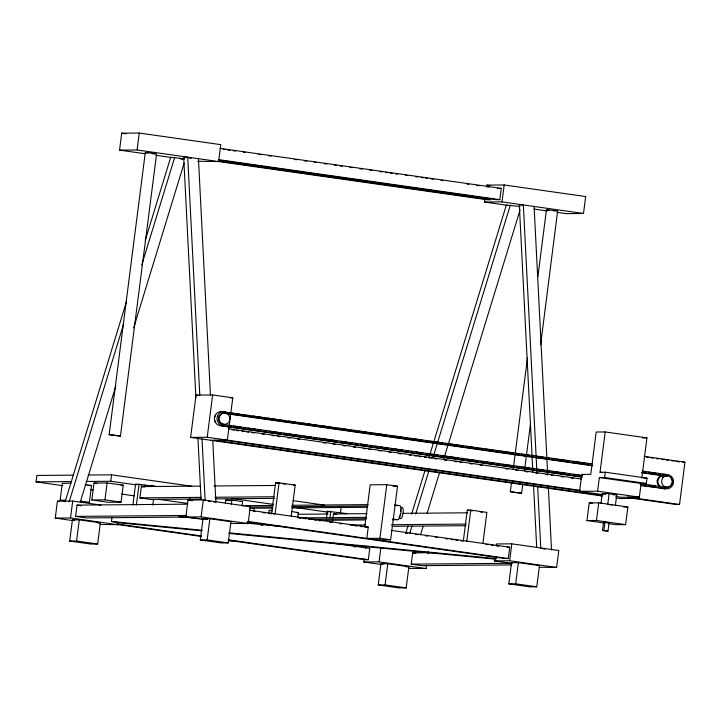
<?xml version="1.0" encoding="UTF-8"?>
<svg xmlns="http://www.w3.org/2000/svg" width="721" height="721" viewBox="0 0 721 721"><rect width="100%" height="100%" fill="white"/><g stroke="black" fill="none" stroke-linecap="round" stroke-linejoin="round"><path stroke-width="1.08" d="M62.799 485.693L36.05 481.88L36.87 475.454L73.659 475.139M72.74 520.58L55.256 518.093L57.428 501.167L72.713 501.041L101.12 505.088M65.503 500.987L60.14 500.221L62.303 483.295L71.037 483.223M55.256 518.093L70.541 517.966L72.713 501.041M144.876 153.717L119.542 150.121L121.714 133.196L139.27 133.043L220.761 144.642L218.598 161.567L197.734 161.243M69.703 541.056L72.415 519.904L79.274 519.841L100.372 522.842L97.659 544.004L90.801 544.058L69.703 541.056L76.57 541.002L97.659 544.004M188.19 517.056L86.331 517.912L75.588 516.389L77.03 505.106L187.857 504.168M76.57 541.002L79.274 519.841M80.617 502.483L89.35 502.411L91.513 485.485L85.069 484.566M91.846 499.959L94.009 483.034L107.114 482.926L123.228 485.215L121.056 502.14L107.952 502.249L91.846 499.959L104.951 499.851L121.056 502.14M119.542 150.121L137.107 149.968L139.27 133.043M109.159 434.619L145.3 152.537L151.239 153.059L156.574 154.006L120.443 436.088L109.159 434.619L120.443 436.088M104.951 499.851L107.114 482.926M86.214 481.457L110.737 481.258L111.557 474.824L191.795 486.242M100.057 524.473L117.532 524.654L117.82 522.392L111.44 521.49L111.962 517.381M132.889 505.079L135.584 484.025L155.186 486.287L149.544 486.008M136.386 505.051L139.081 483.998M200.997 498.986L150.653 499.41L139.91 497.878L141.361 486.594L200.654 486.098M152.78 505.124L153.483 499.59M602.224 495.976L190.623 437.413L196.04 395.099L212.641 394.955L232.775 397.821L230.936 412.232M203.322 519.481L185.838 516.993L188.01 500.068L203.295 499.941L250.286 506.629L248.114 523.554L230.648 523.374M189.497 500.239L189.767 498.13M190.623 437.413L207.215 437.268L212.641 394.955M185.838 516.993L201.132 516.867L203.295 499.941M200.294 539.957L202.998 518.805L209.865 518.741L230.954 521.743L228.251 542.904L221.383 542.958L200.294 539.957L207.152 539.903L228.251 542.904M207.152 539.903L209.865 518.741M230.648 414.449L227.358 440.134L210.757 440.279M225.358 503.411L225.781 500.122L231.892 500.077L242.635 501.6L242.076 505.944M231.333 504.412L231.892 500.077M268.789 513.532L269.194 510.36L272.475 510.333M271.592 513.875L275.566 482.845L279.054 482.818L295.168 485.107L291.194 516.137M279.054 482.818L275.08 513.848L273.331 513.857M297.728 517.831L298.413 512.541L291.969 511.622M326.451 517.948L327.298 511.306L346.909 513.568L343.412 513.595M329.948 517.921L330.795 511.27M332.426 522.139L332.687 520.084M332.949 518.038L333.481 513.929L367.043 513.649M340.447 512.847L341.132 507.485L338.906 507.169M381.256 564.48L363.772 561.992L364.177 558.82M365.538 548.239L365.808 546.121M368.251 527.105L366.809 538.389L379.913 538.272L390.656 539.804L397.514 486.206L386.78 484.674L370.179 484.818L364.763 527.132L368.251 527.105L249.304 510.18M228.71 540.362L364.844 559.73L368.341 559.694L369.783 548.411L333.264 543.219M379.913 538.272L386.78 484.674M363.772 561.992L379.057 561.866L380.823 548.113M378.228 584.956L380.931 563.795L387.799 563.741L408.888 566.742L406.175 587.894L399.317 587.957L378.228 584.956L385.086 584.893L406.175 587.894M385.086 584.893L387.799 563.741M511.522 564.913L421.965 565.67L411.222 564.137L412.673 552.854L436.178 552.656M408.582 568.364L426.048 568.545L426.453 565.372M427.95 553.737L428.22 551.619M507.575 205.323L484.449 202.033L484.854 198.861M218.463 160.152L496.318 199.681L499.806 199.654L501.257 188.37L220.067 148.364M484.449 202.033L502.005 201.889L504.177 184.964L585.668 196.554L583.505 213.479L565.949 213.632L557.135 212.38M482.908 543.418L486.882 512.388L470.777 510.089L467.28 510.126L463.306 541.156L461.079 540.84M466.793 541.12L470.777 510.089M511.847 563.38L494.363 560.893L494.651 558.631L496.273 558.622L496.535 556.567M496.309 545.662L496.526 543.967L511.811 543.832L558.802 550.52L556.639 567.445L539.164 567.265M522.752 484.233L521.616 493.155L515.677 492.632L510.333 491.686L511.477 482.764M513.19 469.389L515.046 454.888M515.335 452.662L527.475 357.886M537.902 276.494L546.473 209.595L557.63 210.992L540.606 344.863M247.745 521.968L504.817 558.55L508.314 558.523L509.756 547.239L391.224 530.368M494.363 560.893L509.648 560.758L511.811 543.832M508.81 583.857L511.522 562.695L518.381 562.641L539.479 565.643L536.766 586.795L529.908 586.858L508.81 583.857L515.668 583.794L536.766 586.795M524.464 470.858L530.467 424.029M515.668 583.794L518.381 562.641M602.684 494.624L579.612 491.343L581.784 474.418L590.778 474.337L596.195 432.023L605.198 431.951L646.944 437.89L641.789 478.194M604.225 523.004L586.966 520.544L589.219 502.916L598.745 502.834L627.874 506.98L625.621 524.609L616.095 524.69L608.542 523.617M579.612 491.343L597.61 491.19L599.358 477.545L604.595 477.5L646.349 483.44L647.025 478.149L605.27 472.21L600.034 472.246L605.198 431.951M586.966 520.544L596.483 520.472L598.745 502.834M600.972 503.366L602.206 493.723L609.11 493.66L616.761 494.75L615.392 505.466L617.14 505.457M604.595 477.5L605.27 472.21M602.495 530.476L603.549 522.292L604.928 522.283L609.038 522.869L607.992 531.044L602.495 530.476L607.992 531.044M603.883 530.467L604.928 522.283M607.74 504.385L609.11 493.66M615.869 496.499L621.367 497.283L639.356 497.13L641.104 483.485L646.349 483.44M616.004 497.932L620.24 498.535L633.48 498.427L676.172 504.502L679.533 504.475L684.95 462.161L644.168 456.357M65.097 501.897L126.463 301.639M145.263 240.273L170.67 157.376L184.369 158.71M69.135 501.861L123.57 324.216M141.713 265.004L174.707 157.34M80.202 502.312L115.838 386.041M133.646 327.902L184.125 163.171M405.689 533.504L407.996 525.96M411.628 514.118L425.156 469.984M429.112 457.06L506.304 205.124L520.012 206.467M409.726 533.468L412.033 525.933M415.656 514.091L428.86 471.02M432.816 458.105L510.342 205.088M420.46 534.991L423.101 526.384M427.057 513.46L439.594 472.552M443.559 459.628L520.093 209.847M398.983 517.525L399.461 516.633M557.748 211.064L556.846 211.073M510.333 491.686L521.616 493.155M195.878 397.478L183.684 157.259L187.721 157.232L199.798 395.198M181.413 158.899L184.432 158.872M504.177 184.964L486.621 185.108L489.92 185.576M497.76 188.397L501.257 188.37M230.567 397.839L232.775 397.821M581.982 477.185L221.176 425.796A7.12 6.777 89.5 0 1 214.416 417.792A7.12 6.777 89.5 0 1 222.843 411.79L591.95 463.873M222.041 424.363L582.523 475.436M221.176 425.796L582.379 476.842M642.447 437.926L646.944 437.89M682.706 462.179L684.95 462.161M88.151 475.022L111.557 474.824M641.005 485.593L665.898 488.739A7.12 6.777 89.5 0 0 673.513 482.646A7.12 6.777 89.5 0 0 667.7 474.634L662.851 474.346M36.05 481.88L71.721 481.583M643.88 478.176L647.025 478.149M87.151 485.521L91.513 485.485M121.038 485.233L123.228 485.215M293.42 485.125L295.168 485.107M214.074 485.981L275.602 485.467M393.089 486.242L397.514 486.206M663.455 487.351L666.078 487.333A5.696 5.417 89.5 0 0 672.17 482.457M139.91 497.878L201.447 497.364M214.867 497.247L274.16 496.751M612.823 494.786L616.761 494.75M60.14 500.221L65.593 500.176M215.543 498.86L274.827 498.364M600.097 495.669L602.72 495.651M242.707 505.682L272.935 505.43M291.969 505.268L368.098 504.628M395.18 505.61L399.659 505.574A7.12 2.163 -81.9 0 1 400.939 512.613A7.12 2.163 -81.9 0 1 397.848 519.679L392.251 519.724M249.214 507.043L272.718 506.845M291.753 506.692L367.89 506.052M272.944 508.053L250.547 508.242A5.696 1.73 -81.9 0 0 250.07 508.44M291.978 507.899L366.989 507.278M623.647 507.016L627.874 506.98M296.223 512.559L298.413 512.541M297.953 514.271L328.046 514.019M402.841 513.352L467.722 512.802M75.588 516.389L186.406 515.452M299.269 517.894L366.448 517.336M309.156 519.21L366.277 518.732M319.448 520.337L365.367 519.958M97.434 522.869L100.372 522.842M349.928 525.068L365.592 524.933M391.323 524.717L466.28 524.086M609.038 522.869L605.604 522.59M360.671 526.591L365.15 526.555M391.999 526.33L465.829 525.708M234.082 541.12L228.233 540.687M377.552 539.912L390.656 539.804M507.142 547.257L509.756 547.239M411.222 564.137L511.973 563.29M405.95 566.769L408.888 566.742M154.718 153.934L152.113 153.663M178.889 516.569L199.023 518.516M201.258 518.732L203.502 518.949M246.014 523.049L281.812 526.501M284.047 526.718L286.282 526.934M260.614 525.068L262.85 525.285M111.44 521.49L202.051 530.232M228.899 532.819L496.273 558.622M117 522.635L202.078 530.845M228.945 533.441L495.363 559.145M553.277 210.73L554.674 210.883M121.714 133.196L126.121 133.818M223.24 149.337L225.466 149.653M227.683 149.968L229.909 150.292M233.244 150.761L235.461 151.077M243.247 152.185L245.464 152.501M258.803 154.402L261.029 154.718M268.807 155.826L271.033 156.142M294.366 159.458L296.592 159.774M304.37 160.882L306.596 161.198M314.374 162.306L316.6 162.622M324.378 163.73L326.604 164.046M334.382 165.154L336.608 165.469M339.942 165.947L342.16 166.263M349.937 167.362L352.163 167.687M359.941 168.786L362.167 169.102M369.945 170.21L372.171 170.526M379.949 171.634L382.175 171.949M385.51 172.427L387.727 172.743M389.953 173.058L392.179 173.373M395.514 173.851L397.731 174.167M405.508 175.275L407.735 175.591M415.512 176.699L417.738 177.015M421.073 177.483L423.299 177.808M425.516 178.123L427.742 178.438M431.077 178.907L433.294 179.223M441.081 180.331L443.298 180.647M466.64 183.972L468.866 184.288M476.644 185.396L478.87 185.712M486.648 186.82L488.865 187.136M218.616 159.647L499.806 199.654M218.337 160.99L490.64 199.726L487.144 199.762L137.107 149.968M502.005 201.889L583.505 213.479M183.684 157.259L185.829 157.566M189.055 158.025L191.2 158.332M155.889 155.285L171.31 157.484M180.115 158.737L182.314 159.053M534.009 209.09L547.221 210.965M646.557 457.204L648.747 457.511M650.937 457.826L653.127 458.132M656.416 458.601L658.597 458.916M661.887 459.385L664.077 459.692M666.267 460.007L668.457 460.313M671.738 460.782L673.928 461.098M676.118 461.404L679.398 461.873M196.04 395.099L198.167 395.396M642.078 470.993L667.7 474.634M222.843 411.79L225.069 412.106M227.295 412.43L229.53 412.745M231.756 413.061L235.1 413.539M237.326 413.854L239.552 414.169M242.896 414.647L245.122 414.963M247.348 415.278L249.574 415.593M252.918 416.071L255.144 416.387M257.379 416.702L260.714 417.18M262.949 417.495L265.175 417.81M267.401 418.126L270.745 418.604M272.971 418.919L275.197 419.234M277.423 419.55L280.766 420.028M282.993 420.343L285.228 420.658M288.562 421.136L290.797 421.452M293.023 421.767L295.25 422.082M298.593 422.56L300.819 422.876M303.045 423.191L305.271 423.515M308.615 423.984L310.841 424.299M313.076 424.624L316.411 425.093M318.646 425.408L320.872 425.732M323.098 426.048L326.442 426.517M328.668 426.841L330.894 427.156M333.12 427.472L336.464 427.95M338.69 428.265L340.925 428.58M343.151 428.896L346.495 429.374M348.721 429.689L350.947 430.004M353.173 430.32L356.516 430.798M358.743 431.113L366.538 432.221M368.773 432.537L372.108 433.015M374.343 433.33L376.569 433.645M378.795 433.961L382.139 434.439M384.365 434.754L386.591 435.069M389.935 435.547L392.161 435.863M394.387 436.178L396.622 436.493M399.957 436.971L402.192 437.286M404.418 437.602L407.762 438.08M409.988 438.395L412.214 438.71M414.44 439.026L417.783 439.504M420.01 439.819L422.236 440.134M425.579 440.612L427.805 440.928M430.04 441.243L432.267 441.567M435.61 442.036L437.836 442.352M440.062 442.676L442.288 442.991M445.632 443.46L447.858 443.785M450.084 444.1L453.428 444.569M455.654 444.893L457.889 445.208M460.115 445.524L463.459 446.002M465.685 446.317L467.911 446.632M470.137 446.948L473.481 447.426M475.707 447.741L477.933 448.056M480.168 448.372L483.503 448.85M485.738 449.165L487.964 449.48M490.19 449.796L493.534 450.274M495.76 450.589L497.986 450.904M500.212 451.22L503.555 451.697M505.782 452.013L509.125 452.491M511.351 452.806L513.586 453.121M515.812 453.437L519.156 453.915M521.382 454.23L523.608 454.545M525.834 454.87L529.178 455.339M531.404 455.654L533.63 455.978M536.974 456.447L539.2 456.763M541.435 457.087L543.661 457.402M547.005 457.871L549.231 458.195M551.457 458.511L554.8 458.98M557.027 459.304L559.253 459.619M561.479 459.935L564.822 460.413M567.048 460.728L569.284 461.043M572.618 461.521L574.853 461.837M577.079 462.152L579.305 462.467M582.649 462.945L584.875 463.261M587.101 463.576L589.336 463.891M642.799 471.489L646.142 471.967M648.368 472.282L650.603 472.597M652.829 472.922L656.173 473.391M658.399 473.706L660.625 474.03M592.86 465.433L225.123 413.151L221.879 413.349L219.04 415.837A5.696 5.417 89.5 0 0 223.789 424.345M641.888 472.408L667.52 476.049M225.844 413.647L592.464 465.775M641.501 472.742L663.789 475.914M600.034 472.246L602.233 472.561M581.784 474.418L583.974 474.724M599.358 477.545L641.104 483.485M640.455 483.683L666.078 487.333M222.284 424.534L225.628 425.002M227.854 425.327L231.198 425.796M233.424 426.12L235.65 426.435M237.885 426.751L241.22 427.229M243.455 427.544L245.681 427.859M247.907 428.175L251.25 428.653M253.477 428.968L255.703 429.292M257.938 429.608L261.272 430.086M263.507 430.401L266.851 430.879M269.077 431.194L271.303 431.509M273.529 431.825L276.873 432.303M279.099 432.618L281.334 432.933M283.56 433.258L286.904 433.736M289.13 434.051L291.356 434.366M293.582 434.682L296.926 435.16M299.152 435.475L301.387 435.79M303.613 436.115L306.957 436.584M309.183 436.908L311.409 437.223M313.635 437.539L316.979 438.017M319.205 438.332L321.44 438.647M323.666 438.963L327.01 439.44M329.236 439.756L337.031 440.873M340.375 441.342L342.601 441.667M344.827 441.982L347.062 442.297M350.406 442.775L352.632 443.091M354.858 443.406L357.084 443.73M360.428 444.199L362.654 444.524M364.889 444.839L367.115 445.154M370.459 445.632L372.685 445.948M374.911 446.263L377.137 446.578M380.481 447.056L382.707 447.371M384.942 447.696L388.277 448.165M390.512 448.489L392.738 448.804M394.964 449.12L398.307 449.598M400.534 449.913L402.76 450.228M406.103 450.706L408.329 451.022M410.564 451.337L412.791 451.661M416.134 452.13L418.36 452.455M420.586 452.77L422.812 453.085M426.156 453.563L428.382 453.879M430.617 454.194L432.843 454.518M436.187 454.987L438.413 455.311M440.639 455.627L443.983 456.105M446.209 456.42L448.444 456.735M450.67 457.051L454.014 457.529M456.24 457.844L458.466 458.159M460.692 458.484L464.036 458.953M466.262 459.277L468.497 459.592M470.723 459.908L474.067 460.386M476.293 460.701L478.519 461.016M480.745 461.332L484.088 461.81M486.315 462.125L488.55 462.449M491.884 462.918L494.119 463.243M496.345 463.558L499.689 464.036M501.915 464.351L504.141 464.666M506.367 464.982L509.711 465.46M511.937 465.775L514.172 466.099M516.398 466.415L519.742 466.893M521.968 467.208L524.194 467.523M526.42 467.839L529.764 468.317M531.999 468.632L534.225 468.947M536.451 469.272L539.795 469.741M542.021 470.065L544.247 470.38M546.473 470.696L549.817 471.173M552.052 471.489L559.847 472.597M562.074 472.913L565.417 473.391M567.643 473.715L569.869 474.03M573.213 474.508L575.439 474.824M577.674 475.139L579.9 475.454M643.402 484.503L645.628 484.818M648.972 485.296L651.198 485.612M653.424 485.927L655.659 486.242M658.994 486.72L661.229 487.035M640.284 485.098L665.898 488.739M228.8 428.851L581.432 479.023M231.982 429.833L234.208 430.149M236.434 430.464L238.66 430.779M241.995 431.257L244.221 431.573M246.447 431.888L248.673 432.203M252.008 432.681L254.234 432.997M262.02 434.105L264.246 434.421M272.033 435.529L274.25 435.845M277.594 436.322L279.82 436.638M287.607 437.746L289.833 438.062M297.62 439.17L299.837 439.486M323.197 442.811L325.423 443.127M333.21 444.235L335.436 444.551M343.223 445.659L345.449 445.975M353.236 447.083L355.462 447.399M363.249 448.507L365.475 448.822M368.81 449.3L371.036 449.616M378.822 450.724L381.048 451.04M388.835 452.148L391.061 452.464M398.848 453.572L401.065 453.888M408.852 454.996L411.078 455.311M414.422 455.789L416.639 456.105M418.865 456.42L421.091 456.735M424.426 457.213L426.652 457.529M428.878 457.844L431.104 458.159M434.439 458.637L436.665 458.953M444.451 460.061L446.678 460.377M454.464 461.485L456.69 461.8M460.025 462.278L462.251 462.594M470.038 463.702L472.264 464.018M480.051 465.126L482.277 465.442M505.637 468.767L507.863 469.083M515.65 470.191L517.867 470.507M525.654 471.615L527.88 471.931M535.667 473.039L537.893 473.355M545.68 474.463L547.906 474.778M551.241 475.256L553.467 475.572M561.253 476.68L563.48 476.996M571.266 478.104L573.492 478.42M597.61 491.19L639.356 497.13M207.215 437.268L579.99 490.307M627.721 497.102L679.533 504.475M602.206 493.723L605.487 494.182M223.861 440.171L579.828 490.812M583.172 491.289L585.398 491.605M214.254 440.252L602.486 495.48M608.83 504.538L612.111 505.006M589.219 502.916L592.446 503.375M596.483 520.472L625.621 524.609M275.566 482.845L279.856 483.458M283.083 483.917L285.228 484.224M467.28 510.126L472.652 510.883M480.168 511.955L482.313 512.261M394.621 504.862L399.659 505.574M293.213 500.671L324.414 505.106M392.819 518.967L397.848 519.679M139.883 484.638L142.028 484.945M144.182 485.251L146.327 485.557M327.298 511.306L329.452 511.604M110.737 481.258L136.368 484.9M232.207 498.535L273.439 504.403M293.501 507.26L328.055 512.171M141.361 486.594L144.579 487.054M333.481 513.929L336.698 514.388M225.781 500.122L230.071 500.735M94.009 483.034L97.236 483.494M208.369 501.176L210.523 501.483M213.74 501.942L215.894 502.249L212.758 440.504M542.94 548.78L545.085 549.078M269.194 510.36L272.421 510.81M188.01 500.068L192.381 500.689M253.332 511.279L255.477 511.586M262.994 512.649L265.139 512.955M268.365 513.415L270.51 513.722M298.71 517.732L300.909 518.048M304.208 518.516L306.416 518.832M308.615 519.147L310.814 519.453M314.122 519.922L316.321 520.238M318.52 520.553L320.728 520.868M329.533 522.121L331.732 522.437M339.438 523.527L341.646 523.843M354.849 525.726L357.057 526.033M405.508 532.927L407.735 533.243M415.512 534.351L417.738 534.667M425.516 535.775L427.742 536.091M435.52 537.199L437.737 537.515M445.524 538.623L447.741 538.938M451.076 539.416L453.302 539.732M455.528 540.047L457.745 540.362M485.855 544.364L488.009 544.67M491.226 545.121L493.38 545.427M496.598 545.887L498.752 546.194M90.657 489.649L92.883 489.974M121.867 494.092L134.124 495.841M158.638 499.329L187.613 503.447M247.898 521.463L508.314 558.523M201.132 516.867L248.114 523.554M509.648 560.758L556.639 567.445M80.761 501.185L89.35 502.411M202.998 518.805L207.441 519.435M57.428 501.167L59.609 501.483M77.03 505.106L81.329 505.718M412.673 552.854L415.891 553.313M328.965 542.607L331.119 542.913M353.398 546.608L355.552 546.915M116.82 523.915L201.402 535.946M228.115 539.75L368.341 559.694M116.649 524.419L201.114 536.433M70.541 517.966L117.532 524.654M379.057 561.866L426.048 568.545M72.415 519.904L74.633 520.22M380.931 563.795L383.157 564.11M549.032 210.153L546.473 209.595M147.859 153.086L145.3 152.537M400.525 509.062L400.606 509.819A5.696 1.73 -81.9 0 1 400.606 511.171M534.099 206.512L547.708 474.788M548.393 488.261L551.529 549.997M536.974 473.264L523.356 204.98L519.318 205.016L532.882 472.174M537.659 486.729L540.786 548.474M533.567 485.648L536.694 547.383M198.455 158.755L210.478 395.604M202.015 438.981L205.152 500.716M197.924 437.89L201.06 499.626M660.337 486.774A5.696 5.417 89.5 0 1 661.707 475.878M661.211 486.774A5.696 5.417 89.5 0 1 663.996 475.869M215.471 422.001A5.696 5.417 89.5 0 1 214.507 419.225M214.57 417.747A5.696 5.417 89.5 0 1 215.75 415.071M665.041 488.775A7.12 6.777 89.5 0 1 663.275 488.766M223.798 425.769A7.12 6.777 89.5 0 1 217.03 417.765A7.12 6.777 89.5 0 1 225.466 411.772M671.107 478.239A5.696 5.417 89.5 0 1 672.17 480.97M252.918 508.711A5.696 1.73 -81.9 0 1 254.288 510.72M401.345 507.881A5.696 1.73 -81.9 0 1 403.165 512.847A5.696 1.73 -81.9 0 1 400.101 518.3M400.236 514.091A5.696 1.73 -81.9 0 1 399.885 515.461M662.698 478.014A5.696 5.417 89.5 0 0 666.294 487.126A5.696 5.417 89.5 0 0 672.008 479.312A5.696 5.417 89.5 0 0 662.698 478.014M220.338 415.035A5.696 5.417 89.5 0 0 223.555 424.299A5.696 5.417 89.5 0 0 229.584 416.738A5.696 5.417 89.5 0 0 220.338 415.035"/></g></svg>
